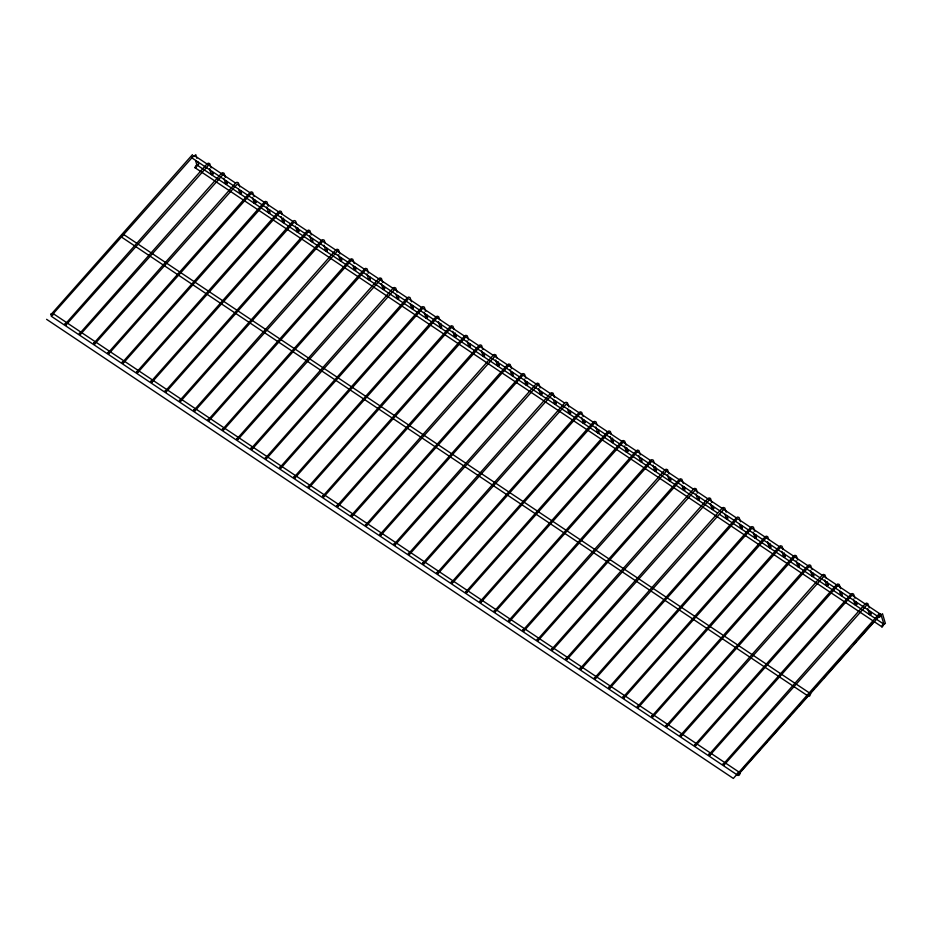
<?xml version="1.0" encoding="UTF-8"?>
<svg xmlns="http://www.w3.org/2000/svg" width="932" height="932" viewBox="0 0 932 932"><rect width="100%" height="100%" fill="white"/><g stroke="black" fill="none" stroke-linecap="round" stroke-linejoin="round"><path stroke-width="1.4" d="M51.272 316.356L52.145 314.235L53.52 313.828L740.264 772.919L739.402 775.04L738.016 775.447L51.784 316.589M53.369 314.795L53.52 313.828M808.428 696.286L809.302 694.177L810.677 693.758L809.803 695.878L808.428 696.286L121.684 237.194L122.558 235.074L123.933 234.666L565.235 529.679M123.781 235.633L123.933 234.666M738.424 519.229L881.089 614.607L880.216 616.716L878.841 617.124L192.097 158.032L192.248 157.065L194.345 155.504L235.447 182.987M194.194 156.483L194.345 155.504M880.775 614.072L883.967 624.265L882.231 627.026L194.974 167.69L195.848 165.581L197.223 165.162L717.116 512.716M197.071 166.141L195.673 160.514M738.016 775.447L738.89 773.327M878.841 617.124L879.715 615.015L881.089 614.607M881.719 626.793L882.592 624.673L885.4 623.496L882.476 613.699M197.922 161.958L198.656 164.405L197.223 165.162M212.228 171.523L212.962 173.969L212.17 174.867L211.215 174.226L209.572 168.692M225.521 183.79L226.325 182.905L227.268 183.534L225.835 184.291L223.878 178.257M240.84 190.652L241.376 193.681L240.141 193.856L240.037 192.784M254.145 202.92L254.937 202.034L255.881 202.663L254.448 203.421L252.49 197.386M269.465 209.782L269.989 212.811L268.754 212.985L268.649 211.913M283.398 218.111L284.295 222.375L283.06 222.55L282.955 221.478M297.063 231.614L297.856 230.728L298.799 231.357L297.366 232.115L295.409 226.08M312.383 238.475L312.907 241.505L311.672 241.679L311.568 240.607M326.689 248.04L327.214 251.069L325.99 251.244L325.874 250.172M339.982 260.308L340.774 259.411L341.729 260.051L340.297 260.809L338.328 254.774M355.302 267.169L355.838 270.187L354.603 270.373L354.486 269.301M369.608 276.722L370.342 279.181L369.55 280.078L368.594 279.437L366.952 273.903M382.901 289.002L383.704 288.105L384.648 288.745L383.215 289.502L381.258 283.468M398.22 295.852L398.756 298.881L397.521 299.067L397.416 297.984M411.525 308.131L412.317 307.234L413.26 307.875L411.827 308.632L410.278 303.983M425.831 317.695L426.623 316.798L427.567 317.439L426.134 318.196L424.177 312.162M440.778 323.322L441.675 327.575L440.44 327.761L440.335 326.678M454.443 336.825L455.235 335.928L456.179 336.568L454.746 337.326L452.789 331.291M469.763 343.675L470.485 346.133L469.693 347.019L468.749 346.389L469.542 345.492M484.069 353.24L484.593 356.269L483.37 356.455L483.254 355.372M498.014 361.581L498.9 365.833L497.676 366.02L497.56 364.936M512.682 372.369L513.217 375.398L511.983 375.584L511.866 374.501M526.988 381.934L527.524 384.963L526.289 385.149L526.172 384.066M540.28 394.213L541.084 393.316L542.028 393.956L540.595 394.714L538.638 388.679M554.587 403.777L555.39 402.88L556.334 403.521L554.901 404.278L553.352 399.63M569.906 410.628L570.64 413.086L569.848 413.971L568.893 413.342L567.658 409.195M583.211 422.907L584.003 422.01L584.947 422.65L583.514 423.408L581.556 417.373M598.53 429.757L599.055 432.786L597.82 432.972L597.715 431.889M612.464 438.098L613.361 442.351L612.126 442.537L612.021 441.453M626.129 451.601L626.921 450.704L627.865 451.344L626.432 452.102L624.475 446.067M641.449 458.451L641.973 461.48L640.738 461.666L640.634 460.583M655.394 466.792L656.489 470.474L655.685 471.359L654.742 470.73L653.087 465.196M669.048 480.295L669.84 479.398L670.795 480.038L669.362 480.796L667.394 474.761M684.368 487.145L684.904 490.174L683.669 490.36L683.552 489.277M698.674 496.709L699.408 499.168L698.616 500.053L697.66 499.424L696.018 493.89M711.966 508.988L712.77 508.091L713.714 508.732L712.281 509.489L710.324 503.455M727.286 515.839L727.822 518.868L726.587 519.054L726.482 517.971M740.591 528.118L741.383 527.221L742.326 527.862L740.893 528.619L739.344 523.959M755.899 534.968L756.434 537.997L755.2 538.183L755.095 537.1M769.844 543.309L770.741 547.562L769.506 547.748L769.401 546.665M783.509 556.812L784.301 555.915L785.245 556.544L783.812 557.313L781.855 551.278M798.829 563.662L799.353 566.691L798.118 566.877L798.013 565.794M813.135 573.227L813.659 576.256L812.436 576.442L812.32 575.359M826.428 585.506L827.22 584.609L828.175 585.238L826.742 586.007L824.773 579.972M841.747 592.356L842.283 595.385L841.048 595.571L840.932 594.488M856.054 601.921L856.788 604.367L855.995 605.264L855.04 604.635L853.397 599.101M869.346 614.2L870.15 613.303L871.094 613.932L869.661 614.701L867.704 608.666M192.458 154.654L50.841 314.69L51.784 315.319L193.437 156.075M51.784 315.319L50.654 314.084M211.133 167.842L209.723 163.636L208.232 163.135L206.776 164.218L65.147 324.254L66.09 324.884L208.651 165.069L208.325 164.545M66.09 324.884L64.96 323.649M225.439 177.406L224.03 173.201L222.538 172.7L221.082 173.783L79.453 333.819L80.397 334.448L222.958 174.633L222.643 174.109M80.397 334.448L79.267 333.213M239.745 186.971L238.336 182.765L236.845 182.264L235.388 183.348L93.759 343.384L94.703 344.013L237.322 184.047M94.703 344.013L93.584 342.778M254.052 196.535L252.642 192.33L251.151 191.829L249.694 192.912L108.065 352.948L109.009 353.577L251.058 193.53M109.009 353.577L107.891 352.343M268.358 206.1L266.948 201.895L265.457 201.394L264.001 202.477L122.372 362.513L123.327 363.142L265.364 203.094M123.327 363.142L122.197 361.907M282.303 214.442L281.254 211.459L279.775 210.958L278.307 212.042L136.678 372.078L137.633 372.707L279.67 212.659M137.633 372.707L136.503 371.472M296.609 224.006L295.56 221.024L294.081 220.523L292.613 221.606L150.984 381.642L151.939 382.271L293.988 222.224M151.939 382.271L150.809 381.037M311.288 234.794L309.867 230.588L308.387 230.088L306.919 231.171L165.29 391.207L166.245 391.836L308.294 231.788M166.245 391.836L165.115 390.601M325.221 243.136L324.185 240.153L322.693 239.652L321.225 240.736L179.596 400.772L180.552 401.401L322.6 241.353M180.552 401.401L179.422 400.166M339.9 253.923L338.491 249.718L337 249.217L335.532 250.3L193.914 410.336L194.858 410.965L337.407 251.151M194.858 410.965L193.728 409.731M354.207 263.488L352.797 259.282L351.306 258.781L349.838 259.865L208.22 419.901L209.164 420.53L351.213 260.482M209.164 420.53L208.034 419.295M368.513 273.053L367.103 268.847L365.612 268.346L364.144 269.43L222.527 429.466L223.47 430.095L365.519 270.047M223.47 430.095L222.34 428.86M382.819 282.617L381.409 278.412L379.918 277.911L378.462 278.994L236.833 439.03L237.776 439.659L380.338 279.845L380.023 279.32M237.776 439.659L236.646 438.424M397.125 292.182L395.716 287.976L394.224 287.475L392.768 288.559L251.139 448.595L252.083 449.224L394.644 289.409M252.083 449.224L250.953 447.989M411.431 301.747L410.022 297.541L408.531 297.04L407.074 298.124L265.445 458.16L266.389 458.789L408.437 298.741M266.389 458.789L265.27 457.554M425.738 311.311L424.328 307.106L422.837 306.605L421.38 307.688L279.751 467.724L280.695 468.353L422.744 308.306M280.695 468.353L279.577 467.118M439.683 319.653L438.634 316.67L437.143 316.169L435.687 317.253L294.058 477.289L295.013 477.918L437.05 317.87M295.013 477.918L293.883 476.683M453.989 329.217L452.94 326.235L451.461 325.734L449.993 326.817L308.364 486.853L309.319 487.483L451.368 327.435M309.319 487.483L308.189 486.248M468.668 340.005L467.247 335.8L465.767 335.299L464.299 336.382L322.67 496.418L323.625 497.047L465.674 337M323.625 497.047L322.495 495.812M482.974 349.57L481.553 345.364L480.073 344.863L478.605 345.947L336.976 505.971L337.932 506.612L479.98 346.564M337.932 506.612L336.802 505.377M496.907 357.911L495.871 354.929L494.379 354.428L492.912 355.511L351.294 515.536L352.238 516.177L494.787 356.362L494.473 355.838M352.238 516.177L351.108 514.942M511.586 368.699L510.177 364.494L508.686 363.993L507.218 365.076L365.6 525.1L366.544 525.741L508.592 365.693M366.544 525.741L365.414 524.506M525.893 378.264L524.483 374.058L522.992 373.557L521.524 374.641L379.907 534.665L380.85 535.306L522.899 375.258M380.85 535.306L379.72 534.071M540.199 387.828L538.789 383.623L537.298 383.122L535.842 384.205L394.213 544.23L395.156 544.87L537.717 385.056L537.391 384.532M395.156 544.87L394.026 543.636M554.505 397.393L553.095 393.188L551.604 392.687L550.148 393.77L408.519 553.794L409.463 554.435L552.024 394.62L551.709 394.096M409.463 554.435L408.333 553.2M568.811 406.958L567.402 402.752L565.91 402.251L564.454 403.335L422.825 563.359L423.769 564L566.388 404.034M423.769 564L422.65 562.765M583.117 416.522L581.708 412.317L580.217 411.816L578.76 412.899L437.131 572.924L438.075 573.564L580.123 413.517M438.075 573.564L436.957 572.33M597.062 424.852L596.014 421.881L594.523 421.38L593.067 422.464L451.438 582.488L452.393 583.129L594.43 423.081M452.393 583.129L451.263 581.894M611.369 434.417L610.32 431.446L608.841 430.945L607.373 432.029L465.744 592.053L466.699 592.694L608.736 432.646M466.699 592.694L465.569 591.459M626.048 445.216L624.626 441.011L623.147 440.51L621.679 441.593L480.05 601.618L481.005 602.258L623.054 442.211M481.005 602.258L479.875 601.024M640.354 454.781L638.933 450.575L637.453 450.074L635.985 451.158L494.356 611.182L495.311 611.823L637.36 451.775M495.311 611.823L494.181 610.588M654.287 463.111L653.25 460.14L651.759 459.639L650.291 460.723L508.662 620.747L509.618 621.388L651.666 461.34M509.618 621.388L508.488 620.153M668.966 473.91L667.557 469.705L666.065 469.204L664.598 470.287L522.98 630.312L523.924 630.952L666.473 471.138M523.924 630.952L522.794 629.717M683.273 483.475L681.863 479.269L680.372 478.768L678.904 479.852L537.286 639.876L538.23 640.517L680.278 480.469M538.23 640.517L537.1 639.282M697.579 493.04L696.169 488.834L694.678 488.333L693.21 489.417L551.593 649.441L552.536 650.082L695.097 490.267L694.771 489.743M552.536 650.082L551.406 648.847M711.885 502.604L710.475 498.399L708.984 497.898L707.528 498.981L565.899 659.006L566.842 659.646L709.403 499.832L709.089 499.307M566.842 659.646L565.712 658.411M726.191 512.169L724.781 507.963L723.29 507.462L721.834 508.546L580.205 668.57L581.149 669.211L723.71 509.396M581.149 669.211L580.019 667.976M740.497 521.734L739.088 517.528L737.596 517.027L736.14 518.11L594.511 678.135L595.455 678.776L737.503 518.728M595.455 678.776L594.336 677.541M754.803 531.298L753.394 527.093L751.903 526.592L750.446 527.675L608.817 687.699L609.761 688.34L751.809 528.293M609.761 688.34L608.643 687.094M768.749 539.628L767.7 536.657L766.209 536.156L764.753 537.24L623.124 697.264L624.079 697.905L766.116 537.857M624.079 697.905L622.949 696.658M783.055 549.193L782.006 546.222L780.527 545.721L779.059 546.804L637.43 706.829L638.385 707.47L780.433 547.422M638.385 707.47L637.255 706.223M797.734 559.981L796.312 555.787L794.833 555.286L793.365 556.369L651.736 716.393L652.691 717.034L794.74 556.987M652.691 717.034L651.561 715.788M812.04 569.545L810.619 565.351L809.139 564.85L807.671 565.934L666.042 725.958L666.997 726.599L809.046 566.551M666.997 726.599L665.867 725.352M825.973 577.887L824.937 574.916L823.445 574.415L821.977 575.498L680.36 735.523L681.304 736.163L823.853 576.349L823.538 575.813M681.304 736.163L680.174 734.917M840.652 588.675L839.243 584.481L837.752 583.98L836.284 585.063L694.666 745.087L695.61 745.728L837.658 585.68M695.61 745.728L694.48 744.482M854.959 598.239L853.549 594.045L852.058 593.544L850.59 594.628L708.972 754.652L709.916 755.293L851.964 595.245M709.916 755.293L708.786 754.046M869.265 607.804L867.855 603.61L866.364 603.109L864.908 604.192L723.279 764.217L724.222 764.857L866.783 605.043L866.457 604.507M724.222 764.857L723.092 763.611M879.214 613.757L737.585 773.781L738.528 774.422L880.181 615.167M738.528 774.422L737.398 773.176M737.841 773.374L733.344 778.43L46.6 319.327M738.097 774.224L760.221 749.34M763.11 746.101L766.966 741.767M768.888 739.612L790.056 715.811M792.946 712.561L796.79 708.238M798.712 706.072L814.114 688.76M816.036 686.604L819.88 682.271M823.737 677.948L826.614 674.698M828.548 672.531L843.938 655.231M845.86 653.064L849.716 648.742M853.561 644.408L856.45 641.169M858.372 639.003L873.773 621.691M875.696 619.524L880.507 614.118M196.349 167.282L194.974 167.69M212.018 173.34L212.962 173.969M240.631 192.47L241.574 193.099M283.549 221.164L284.493 221.793M326.468 249.846L327.423 250.487M369.387 278.54L370.342 279.181M498.154 364.622L499.109 365.262M526.766 383.751L527.722 384.392M569.697 412.445L570.64 413.086M612.615 441.139L613.559 441.78M655.534 469.833L656.489 470.474M698.452 498.527L699.408 499.168M769.995 546.35L770.939 546.979M812.914 575.044L813.869 575.673M855.832 603.738L856.788 604.367M237.87 184.606L292.275 220.977M294.698 222.597L407.133 297.762M409.556 299.382L564.314 402.834M566.726 404.453L736 517.61M719.539 514.336L883.967 624.265M567.658 531.298L722.417 634.762M724.828 636.37L809.465 692.954M870.36 611.485L871.094 613.932M839.499 590.911L840.734 595.07M827.08 581.568L828.175 585.238M810.467 570.407L812.122 575.941M796.161 560.843L797.815 566.376M784.15 552.874L785.245 556.544M767.549 541.713L769.203 547.247M753.242 532.149L754.897 537.682M741.592 525.403L742.326 527.862M725.038 514.406L726.273 518.553M712.98 506.274L713.714 508.732M682.119 485.712L683.354 489.859M670.061 477.58L670.795 480.038M638.781 455.632L640.435 461.165M626.77 447.663L627.865 451.344M610.169 436.502L611.823 442.036M595.863 426.938L597.517 432.471M584.213 420.192L584.947 422.65M555.6 401.063L556.334 403.521M541.294 391.498L542.028 393.956M524.332 379.114L525.974 384.648M510.025 369.55L511.668 375.083M495.708 359.985L497.362 365.519M481.401 350.42L483.056 355.954M467.095 340.856L468.749 346.389M455.084 332.887L456.179 336.568M438.483 321.726L440.137 327.26M426.833 314.981L427.567 317.439M412.527 305.416L413.26 307.875M395.972 294.419L397.207 298.566M383.914 286.287L384.648 288.745M353.053 265.725L354.288 269.872M340.995 257.605L341.729 260.051M324.021 245.209L325.676 250.743M309.715 235.645L311.37 241.178M297.704 227.676L298.799 231.357M281.103 216.515L282.757 222.049M266.797 206.951L268.451 212.484M255.147 200.217L255.881 202.663M238.592 189.208L239.827 193.355M226.534 181.088L227.268 183.534M195.732 154.595L196.827 158.277"/></g></svg>
